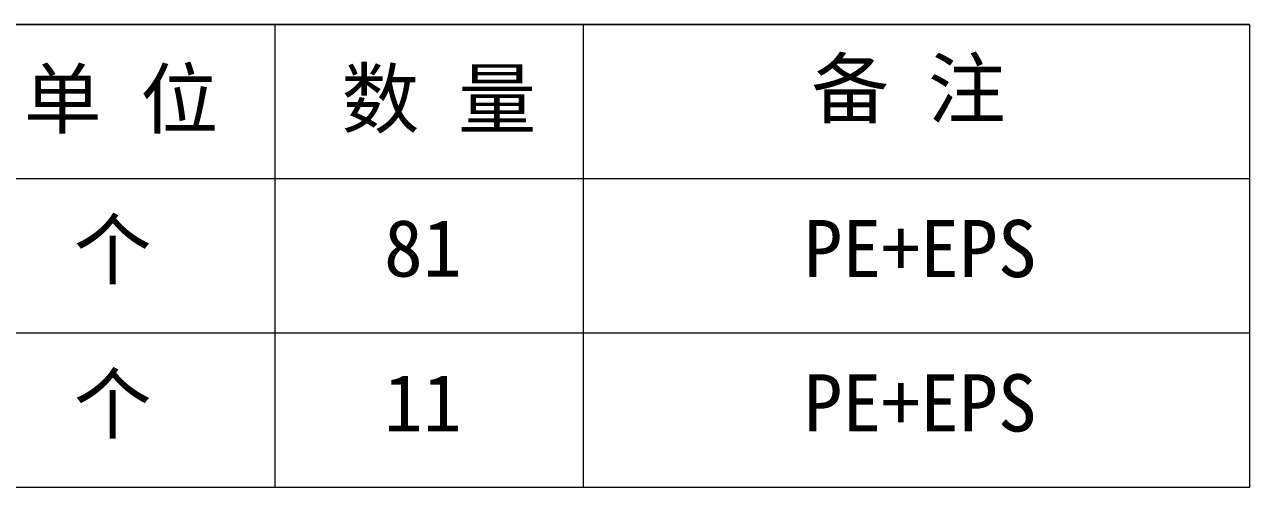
# Model space of a CAD drawing. Header units: millimetres. Extents: x 11827 to 862553, y 15071 to 134256.
# Drawn here: x 564925 to 584234, y 26384 to 33690 of the extents above; entities that cross this region are included whole.
import ezdxf
from ezdxf.enums import TextEntityAlignment as Align

# ---------------------------------------------------------------- set-up
doc = ezdxf.new("R2010")
doc.units = ezdxf.units.MM
doc.layers.add('文本', color=3, linetype='Continuous', lineweight=13)
doc.styles.add('宋体', font='')
doc.styles.get('宋体').set_extended_font_data('SimSun')

msp = doc.modelspace()

# ---------------------------------------------------------------- linework, layer by layer
at = {"layer": '文本'}
for p, q in [((584233.56, 33690.46), (539563.78, 33690.46)), ((568873.32, 33690.46), (568873.32, 26398.92)), ((573733.28, 33690.46), (573733.28, 26398.92)), ((584233.56, 31259.95), (539563.78, 31259.95)), ((584233.56, 28829.44), (543163.36, 28829.44)), ((584233.56, 26398.92), (543163.36, 26398.92))]:
    msp.add_line(p, q, dxfattribs=at)
msp.add_lwpolyline([(539563.78, 26383.85), (539563.78, 33690.46), (584233.56, 33690.46), (584233.56, 26398.92)], dxfattribs=at)

# ---------------------------------------------------------------- texts
at = {"layer": '文本', "style": '宋体'}
for s, p in [('备 注', (578858.47, 32699.01)), ('单 位', (566446.51, 32538.27)), ('数 量', (571454.21, 32538.27)), ('个', (566315.35, 30162.65)), ('81', (571203.44, 30162.65)), ('PE+EPS', (579042.87, 30162.65)), ('个', (566315.35, 27732.13)), ('PE+EPS', (579042.87, 27732.13)), ('11', (571203.44, 27732.13))]:
    msp.add_text(s, height=900, dxfattribs=at).set_placement(p, align=Align.MIDDLE)

doc.saveas('drawing.dxf')
